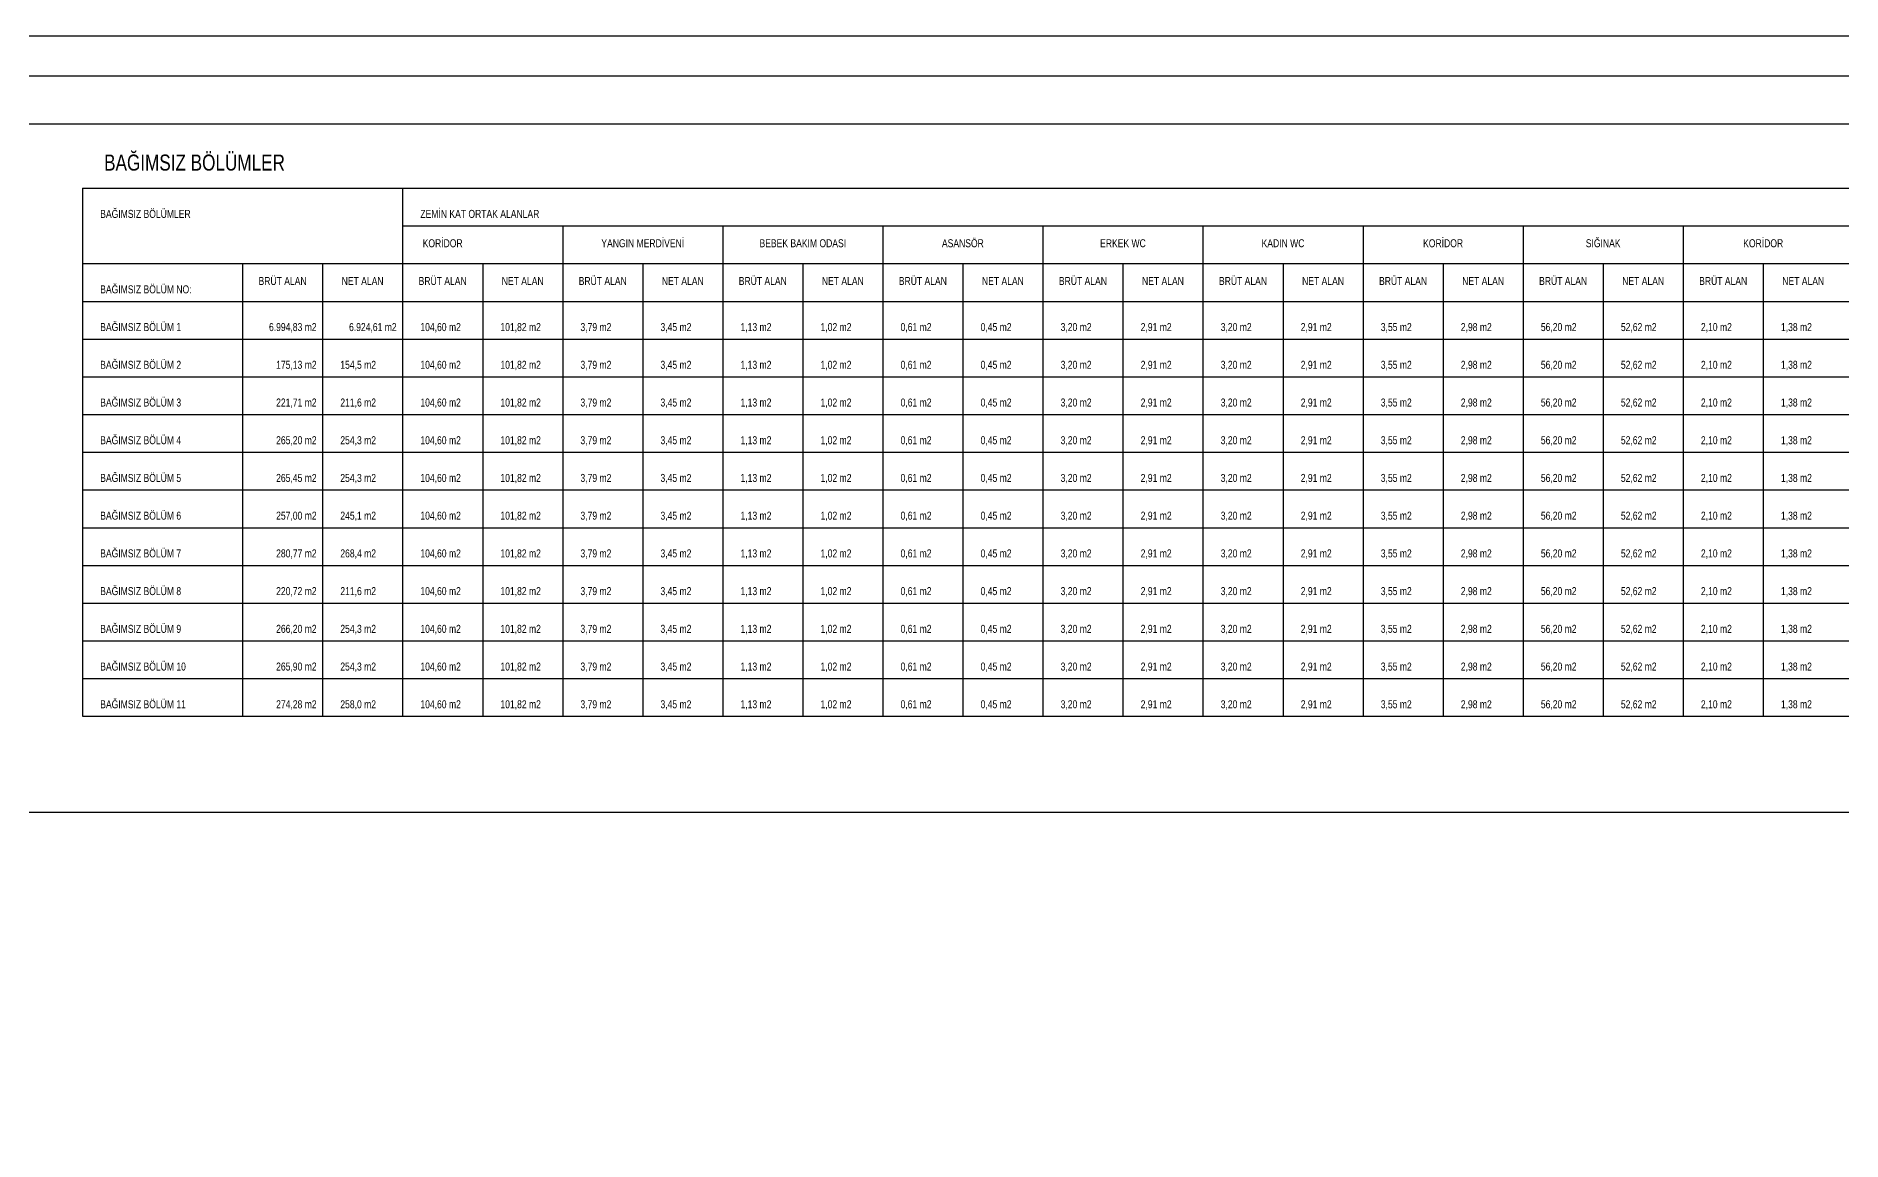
# Model space of a CAD drawing. Header units: centimetres. Extents: x 26569 to 160723, y -3143 to 14565.
# Drawn here: x 37045 to 41558, y 6796 to 9557 of the extents above; entities that cross this region are included whole.
import ezdxf
from ezdxf.enums import TextEntityAlignment as Align

# ---------------------------------------------------------------- set-up
doc = ezdxf.new("R2010")
doc.units = ezdxf.units.CM
doc.header["$LTSCALE"] = 100
doc.layers.add('A-ANNO-TEXT', color=50, linetype='Continuous')
doc.layers.add('A-ANNO-TTBL', color=157, linetype='Continuous')
doc.styles.add('Fields_100', font='act_simplex.shx', dxfattribs={"width": 0.8, "height": 20})
doc.styles.add('Fields_200', font='act_simplex.shx', dxfattribs={"width": 0.8, "height": 40})

msp = doc.modelspace()

# ---------------------------------------------------------------- linework, layer by layer
at = {"layer": 'A-ANNO-TTBL'}
for p, q in [((153081.02, 9337.18), (28768.76, 9337.09)), ((28768.76, 7617.09), (48081.01, 7617.09))]:
    msp.add_line(p, q, dxfattribs=at)
for points in [[(157421.04, -3142.83), (157421.04, 9557.17), (26568.76, 9557.19), (26568.76, -3142.81)], [(157321.04, -3042.83), (157321.04, 9457.17), (26668.76, 9457.19), (26668.76, -3042.81)]]:
    msp.add_lwpolyline(points, close=True, dxfattribs=at)
for points in [[(37161.01, 9177.09), (37161.01, 7857.09)], [(37161.01, 9177.09), (47561.01, 9177.09), (47561.01, 7857.09)], [(37561.01, 9177.09), (47961.01, 9177.09), (47961.01, 7857.09)], [(37961.01, 9177.09), (37961.01, 7857.09)], [(37961.01, 9082.81), (47561.01, 9082.81)], [(38361.01, 9082.81), (38361.01, 7857.09)], [(38761.01, 9082.81), (38761.01, 7857.09)], [(39161.01, 9082.81), (39161.01, 7857.09)], [(39561.01, 9082.81), (39561.01, 7857.09)], [(39961.01, 9082.81), (39961.01, 7857.09)], [(40361.01, 9082.81), (40361.01, 7857.09)], [(40761.01, 9082.81), (40761.01, 7857.09)], [(41161.01, 9082.81), (41161.01, 7857.09)], [(37161.01, 8988.52), (47961.01, 8988.52)], [(37561.01, 8988.52), (37561.01, 7857.09)], [(37761.01, 8988.52), (37761.01, 7857.09)], [(38161.01, 8988.52), (38161.01, 7857.09)], [(38561.01, 8988.52), (38561.01, 7857.09)], [(38961.01, 8988.52), (38961.01, 7857.09)], [(39361.01, 8988.52), (39361.01, 7857.09)], [(39761.01, 8988.52), (39761.01, 7857.09)], [(40161.01, 8988.52), (40161.01, 7857.09)], [(40561.01, 8988.52), (40561.01, 7857.09)], [(40961.01, 8988.52), (40961.01, 7857.09)], [(41361.01, 8988.52), (41361.01, 7857.09)], [(37161.01, 8894.23), (47961.01, 8894.23)], [(37161.01, 8799.95), (47961.01, 8799.95)], [(37161.01, 8705.66), (47961.01, 8705.66)], [(37161.01, 8611.38), (47961.01, 8611.38)], [(37161.01, 8517.09), (47961.01, 8517.09)], [(37161.01, 8422.81), (47961.01, 8422.81)], [(37161.01, 8328.52), (47961.01, 8328.52)], [(37161.01, 8234.23), (47961.01, 8234.23)], [(37161.01, 8139.95), (47961.01, 8139.95)], [(37161.01, 8045.66), (47961.01, 8045.66)], [(37161.01, 7951.38), (47961.01, 7951.38)], [(37161.01, 7857.09), (47961.01, 7857.09)]]:
    msp.add_lwpolyline(points, dxfattribs=at)

# ---------------------------------------------------------------- texts
at = {"layer": 'A-ANNO-TEXT', "width": 0.8}
for s, height, style, p in [('BAĞIMSIZ BÖLÜMLER', 40, 'Fields_200', (37215.03, 9221.07)), ('BAĞIMSIZ BÖLÜMLER', 20, 'Fields_100', (37205.35, 9102.81)), ('ZEMİN KAT ORTAK ALANLAR ', 20, 'Fields_100', (38005.35, 9102.81)), ('BAĞIMSIZ BÖLÜM NO:', 20, 'Fields_100', (37205.35, 8914.23)), ('BAĞIMSIZ BÖLÜM 1', 20, 'Fields_100', (37205.35, 8819.95)), ('104,60 m2', 20, 'Fields_100', (38005.35, 8819.95)), ('101,82 m2', 20, 'Fields_100', (38205.35, 8819.95)), ('3,79 m2', 20, 'Fields_100', (38405.35, 8819.95)), ('3,45 m2', 20, 'Fields_100', (38605.35, 8819.95)), ('1,13 m2', 20, 'Fields_100', (38805.35, 8819.95)), ('1,02 m2', 20, 'Fields_100', (39005.35, 8819.95)), ('0,61 m2', 20, 'Fields_100', (39205.35, 8819.95)), ('0,45 m2', 20, 'Fields_100', (39405.35, 8819.95)), ('3,20 m2', 20, 'Fields_100', (39605.35, 8819.95)), ('2,91 m2', 20, 'Fields_100', (39805.35, 8819.95)), ('3,20 m2', 20, 'Fields_100', (40005.35, 8819.95)), ('2,91 m2', 20, 'Fields_100', (40205.35, 8819.95)), ('3,55 m2', 20, 'Fields_100', (40405.35, 8819.95)), ('2,98 m2', 20, 'Fields_100', (40605.35, 8819.95)), ('56,20 m2', 20, 'Fields_100', (40805.35, 8819.95)), ('52,62 m2', 20, 'Fields_100', (41005.35, 8819.95)), ('2,10 m2', 20, 'Fields_100', (41205.35, 8819.95)), ('1,38 m2', 20, 'Fields_100', (41405.35, 8819.95)), ('BAĞIMSIZ BÖLÜM 2', 20, 'Fields_100', (37205.35, 8725.66)), ('154,5 m2', 20, 'Fields_100', (37805.35, 8725.66)), ('104,60 m2', 20, 'Fields_100', (38005.35, 8725.66)), ('101,82 m2', 20, 'Fields_100', (38205.35, 8725.66)), ('3,79 m2', 20, 'Fields_100', (38405.35, 8725.66)), ('3,45 m2', 20, 'Fields_100', (38605.35, 8725.66)), ('1,13 m2', 20, 'Fields_100', (38805.35, 8725.66)), ('1,02 m2', 20, 'Fields_100', (39005.35, 8725.66)), ('0,61 m2', 20, 'Fields_100', (39205.35, 8725.66)), ('0,45 m2', 20, 'Fields_100', (39405.35, 8725.66)), ('3,20 m2', 20, 'Fields_100', (39605.35, 8725.66)), ('2,91 m2', 20, 'Fields_100', (39805.35, 8725.66)), ('3,20 m2', 20, 'Fields_100', (40005.35, 8725.66)), ('2,91 m2', 20, 'Fields_100', (40205.35, 8725.66)), ('3,55 m2', 20, 'Fields_100', (40405.35, 8725.66)), ('2,98 m2', 20, 'Fields_100', (40605.35, 8725.66)), ('56,20 m2', 20, 'Fields_100', (40805.35, 8725.66)), ('52,62 m2', 20, 'Fields_100', (41005.35, 8725.66)), ('2,10 m2', 20, 'Fields_100', (41205.35, 8725.66)), ('1,38 m2', 20, 'Fields_100', (41405.35, 8725.66)), ('BAĞIMSIZ BÖLÜM 3', 20, 'Fields_100', (37205.35, 8631.38)), ('211,6 m2', 20, 'Fields_100', (37805.35, 8631.38)), ('104,60 m2', 20, 'Fields_100', (38005.35, 8631.38)), ('101,82 m2', 20, 'Fields_100', (38205.35, 8631.38)), ('3,79 m2', 20, 'Fields_100', (38405.35, 8631.38)), ('3,45 m2', 20, 'Fields_100', (38605.35, 8631.38)), ('1,13 m2', 20, 'Fields_100', (38805.35, 8631.38)), ('1,02 m2', 20, 'Fields_100', (39005.35, 8631.38)), ('0,61 m2', 20, 'Fields_100', (39205.35, 8631.38)), ('0,45 m2', 20, 'Fields_100', (39405.35, 8631.38)), ('3,20 m2', 20, 'Fields_100', (39605.35, 8631.38)), ('2,91 m2', 20, 'Fields_100', (39805.35, 8631.38)), ('3,20 m2', 20, 'Fields_100', (40005.35, 8631.38)), ('2,91 m2', 20, 'Fields_100', (40205.35, 8631.38)), ('3,55 m2', 20, 'Fields_100', (40405.35, 8631.38)), ('2,98 m2', 20, 'Fields_100', (40605.35, 8631.38)), ('56,20 m2', 20, 'Fields_100', (40805.35, 8631.38)), ('52,62 m2', 20, 'Fields_100', (41005.35, 8631.38)), ('2,10 m2', 20, 'Fields_100', (41205.35, 8631.38)), ('1,38 m2', 20, 'Fields_100', (41405.35, 8631.38)), ('BAĞIMSIZ BÖLÜM 4', 20, 'Fields_100', (37205.35, 8537.09)), ('254,3 m2', 20, 'Fields_100', (37805.35, 8537.09)), ('104,60 m2', 20, 'Fields_100', (38005.35, 8537.09)), ('101,82 m2', 20, 'Fields_100', (38205.35, 8537.09)), ('3,79 m2', 20, 'Fields_100', (38405.35, 8537.09)), ('3,45 m2', 20, 'Fields_100', (38605.35, 8537.09)), ('1,13 m2', 20, 'Fields_100', (38805.35, 8537.09)), ('1,02 m2', 20, 'Fields_100', (39005.35, 8537.09)), ('0,61 m2', 20, 'Fields_100', (39205.35, 8537.09)), ('0,45 m2', 20, 'Fields_100', (39405.35, 8537.09)), ('3,20 m2', 20, 'Fields_100', (39605.35, 8537.09)), ('2,91 m2', 20, 'Fields_100', (39805.35, 8537.09)), ('3,20 m2', 20, 'Fields_100', (40005.35, 8537.09)), ('2,91 m2', 20, 'Fields_100', (40205.35, 8537.09)), ('3,55 m2', 20, 'Fields_100', (40405.35, 8537.09)), ('2,98 m2', 20, 'Fields_100', (40605.35, 8537.09)), ('56,20 m2', 20, 'Fields_100', (40805.35, 8537.09)), ('52,62 m2', 20, 'Fields_100', (41005.35, 8537.09)), ('2,10 m2', 20, 'Fields_100', (41205.35, 8537.09)), ('1,38 m2', 20, 'Fields_100', (41405.35, 8537.09)), ('BAĞIMSIZ BÖLÜM 5', 20, 'Fields_100', (37205.35, 8442.81)), ('254,3 m2', 20, 'Fields_100', (37805.35, 8442.81)), ('104,60 m2', 20, 'Fields_100', (38005.35, 8442.81)), ('101,82 m2', 20, 'Fields_100', (38205.35, 8442.81)), ('3,79 m2', 20, 'Fields_100', (38405.35, 8442.81)), ('3,45 m2', 20, 'Fields_100', (38605.35, 8442.81)), ('1,13 m2', 20, 'Fields_100', (38805.35, 8442.81)), ('1,02 m2', 20, 'Fields_100', (39005.35, 8442.81)), ('0,61 m2', 20, 'Fields_100', (39205.35, 8442.81)), ('0,45 m2', 20, 'Fields_100', (39405.35, 8442.81)), ('3,20 m2', 20, 'Fields_100', (39605.35, 8442.81)), ('2,91 m2', 20, 'Fields_100', (39805.35, 8442.81)), ('3,20 m2', 20, 'Fields_100', (40005.35, 8442.81)), ('2,91 m2', 20, 'Fields_100', (40205.35, 8442.81)), ('3,55 m2', 20, 'Fields_100', (40405.35, 8442.81)), ('2,98 m2', 20, 'Fields_100', (40605.35, 8442.81)), ('56,20 m2', 20, 'Fields_100', (40805.35, 8442.81)), ('52,62 m2', 20, 'Fields_100', (41005.35, 8442.81)), ('2,10 m2', 20, 'Fields_100', (41205.35, 8442.81)), ('1,38 m2', 20, 'Fields_100', (41405.35, 8442.81)), ('BAĞIMSIZ BÖLÜM 6', 20, 'Fields_100', (37205.35, 8348.52)), ('245,1 m2', 20, 'Fields_100', (37805.35, 8348.52)), ('104,60 m2', 20, 'Fields_100', (38005.35, 8348.52)), ('101,82 m2', 20, 'Fields_100', (38205.35, 8348.52)), ('3,79 m2', 20, 'Fields_100', (38405.35, 8348.52)), ('3,45 m2', 20, 'Fields_100', (38605.35, 8348.52)), ('1,13 m2', 20, 'Fields_100', (38805.35, 8348.52)), ('1,02 m2', 20, 'Fields_100', (39005.35, 8348.52)), ('0,61 m2', 20, 'Fields_100', (39205.35, 8348.52)), ('0,45 m2', 20, 'Fields_100', (39405.35, 8348.52)), ('3,20 m2', 20, 'Fields_100', (39605.35, 8348.52)), ('2,91 m2', 20, 'Fields_100', (39805.35, 8348.52)), ('3,20 m2', 20, 'Fields_100', (40005.35, 8348.52)), ('2,91 m2', 20, 'Fields_100', (40205.35, 8348.52)), ('3,55 m2', 20, 'Fields_100', (40405.35, 8348.52)), ('2,98 m2', 20, 'Fields_100', (40605.35, 8348.52)), ('56,20 m2', 20, 'Fields_100', (40805.35, 8348.52)), ('52,62 m2', 20, 'Fields_100', (41005.35, 8348.52)), ('2,10 m2', 20, 'Fields_100', (41205.35, 8348.52)), ('1,38 m2', 20, 'Fields_100', (41405.35, 8348.52)), ('BAĞIMSIZ BÖLÜM 7', 20, 'Fields_100', (37205.35, 8254.23)), ('268,4 m2', 20, 'Fields_100', (37805.35, 8254.23)), ('104,60 m2', 20, 'Fields_100', (38005.35, 8254.23)), ('101,82 m2', 20, 'Fields_100', (38205.35, 8254.23)), ('3,79 m2', 20, 'Fields_100', (38405.35, 8254.23)), ('3,45 m2', 20, 'Fields_100', (38605.35, 8254.23)), ('1,13 m2', 20, 'Fields_100', (38805.35, 8254.23)), ('1,02 m2', 20, 'Fields_100', (39005.35, 8254.23)), ('0,61 m2', 20, 'Fields_100', (39205.35, 8254.23)), ('0,45 m2', 20, 'Fields_100', (39405.35, 8254.23)), ('3,20 m2', 20, 'Fields_100', (39605.35, 8254.23)), ('2,91 m2', 20, 'Fields_100', (39805.35, 8254.23)), ('3,20 m2', 20, 'Fields_100', (40005.35, 8254.23)), ('2,91 m2', 20, 'Fields_100', (40205.35, 8254.23)), ('3,55 m2', 20, 'Fields_100', (40405.35, 8254.23)), ('2,98 m2', 20, 'Fields_100', (40605.35, 8254.23)), ('56,20 m2', 20, 'Fields_100', (40805.35, 8254.23)), ('52,62 m2', 20, 'Fields_100', (41005.35, 8254.23)), ('2,10 m2', 20, 'Fields_100', (41205.35, 8254.23)), ('1,38 m2', 20, 'Fields_100', (41405.35, 8254.23)), ('BAĞIMSIZ BÖLÜM 8', 20, 'Fields_100', (37205.35, 8159.95)), ('211,6 m2', 20, 'Fields_100', (37805.35, 8159.95)), ('104,60 m2', 20, 'Fields_100', (38005.35, 8159.95)), ('101,82 m2', 20, 'Fields_100', (38205.35, 8159.95)), ('3,79 m2', 20, 'Fields_100', (38405.35, 8159.95)), ('3,45 m2', 20, 'Fields_100', (38605.35, 8159.95)), ('1,13 m2', 20, 'Fields_100', (38805.35, 8159.95)), ('1,02 m2', 20, 'Fields_100', (39005.35, 8159.95)), ('0,61 m2', 20, 'Fields_100', (39205.35, 8159.95)), ('0,45 m2', 20, 'Fields_100', (39405.35, 8159.95)), ('3,20 m2', 20, 'Fields_100', (39605.35, 8159.95)), ('2,91 m2', 20, 'Fields_100', (39805.35, 8159.95)), ('3,20 m2', 20, 'Fields_100', (40005.35, 8159.95)), ('2,91 m2', 20, 'Fields_100', (40205.35, 8159.95)), ('3,55 m2', 20, 'Fields_100', (40405.35, 8159.95)), ('2,98 m2', 20, 'Fields_100', (40605.35, 8159.95)), ('56,20 m2', 20, 'Fields_100', (40805.35, 8159.95)), ('52,62 m2', 20, 'Fields_100', (41005.35, 8159.95)), ('2,10 m2', 20, 'Fields_100', (41205.35, 8159.95)), ('1,38 m2', 20, 'Fields_100', (41405.35, 8159.95)), ('BAĞIMSIZ BÖLÜM 9', 20, 'Fields_100', (37205.35, 8065.66)), ('254,3 m2', 20, 'Fields_100', (37805.35, 8065.66)), ('104,60 m2', 20, 'Fields_100', (38005.35, 8065.66)), ('101,82 m2', 20, 'Fields_100', (38205.35, 8065.66)), ('3,79 m2', 20, 'Fields_100', (38405.35, 8065.66)), ('3,45 m2', 20, 'Fields_100', (38605.35, 8065.66)), ('1,13 m2', 20, 'Fields_100', (38805.35, 8065.66)), ('1,02 m2', 20, 'Fields_100', (39005.35, 8065.66)), ('0,61 m2', 20, 'Fields_100', (39205.35, 8065.66)), ('0,45 m2', 20, 'Fields_100', (39405.35, 8065.66)), ('3,20 m2', 20, 'Fields_100', (39605.35, 8065.66)), ('2,91 m2', 20, 'Fields_100', (39805.35, 8065.66)), ('3,20 m2', 20, 'Fields_100', (40005.35, 8065.66)), ('2,91 m2', 20, 'Fields_100', (40205.35, 8065.66)), ('3,55 m2', 20, 'Fields_100', (40405.35, 8065.66)), ('2,98 m2', 20, 'Fields_100', (40605.35, 8065.66)), ('56,20 m2', 20, 'Fields_100', (40805.35, 8065.66)), ('52,62 m2', 20, 'Fields_100', (41005.35, 8065.66)), ('2,10 m2', 20, 'Fields_100', (41205.35, 8065.66)), ('1,38 m2', 20, 'Fields_100', (41405.35, 8065.66)), ('BAĞIMSIZ BÖLÜM 10', 20, 'Fields_100', (37205.35, 7971.38)), ('254,3 m2', 20, 'Fields_100', (37805.35, 7971.38)), ('104,60 m2', 20, 'Fields_100', (38005.35, 7971.38)), ('101,82 m2', 20, 'Fields_100', (38205.35, 7971.38)), ('3,79 m2', 20, 'Fields_100', (38405.35, 7971.38)), ('3,45 m2', 20, 'Fields_100', (38605.35, 7971.38)), ('1,13 m2', 20, 'Fields_100', (38805.35, 7971.38)), ('1,02 m2', 20, 'Fields_100', (39005.35, 7971.38)), ('0,61 m2', 20, 'Fields_100', (39205.35, 7971.38)), ('0,45 m2', 20, 'Fields_100', (39405.35, 7971.38)), ('3,20 m2', 20, 'Fields_100', (39605.35, 7971.38)), ('2,91 m2', 20, 'Fields_100', (39805.35, 7971.38)), ('3,20 m2', 20, 'Fields_100', (40005.35, 7971.38)), ('2,91 m2', 20, 'Fields_100', (40205.35, 7971.38)), ('3,55 m2', 20, 'Fields_100', (40405.35, 7971.38)), ('2,98 m2', 20, 'Fields_100', (40605.35, 7971.38)), ('56,20 m2', 20, 'Fields_100', (40805.35, 7971.38)), ('52,62 m2', 20, 'Fields_100', (41005.35, 7971.38)), ('2,10 m2', 20, 'Fields_100', (41205.35, 7971.38)), ('1,38 m2', 20, 'Fields_100', (41405.35, 7971.38)), ('BAĞIMSIZ BÖLÜM 11', 20, 'Fields_100', (37205.35, 7877.09)), ('258,0 m2', 20, 'Fields_100', (37805.35, 7877.09)), ('104,60 m2', 20, 'Fields_100', (38005.35, 7877.09)), ('101,82 m2', 20, 'Fields_100', (38205.35, 7877.09)), ('3,79 m2', 20, 'Fields_100', (38405.35, 7877.09)), ('3,45 m2', 20, 'Fields_100', (38605.35, 7877.09)), ('1,13 m2', 20, 'Fields_100', (38805.35, 7877.09)), ('1,02 m2', 20, 'Fields_100', (39005.35, 7877.09)), ('0,61 m2', 20, 'Fields_100', (39205.35, 7877.09)), ('0,45 m2', 20, 'Fields_100', (39405.35, 7877.09)), ('3,20 m2', 20, 'Fields_100', (39605.35, 7877.09)), ('2,91 m2', 20, 'Fields_100', (39805.35, 7877.09)), ('3,20 m2', 20, 'Fields_100', (40005.35, 7877.09)), ('2,91 m2', 20, 'Fields_100', (40205.35, 7877.09)), ('3,55 m2', 20, 'Fields_100', (40405.35, 7877.09)), ('2,98 m2', 20, 'Fields_100', (40605.35, 7877.09)), ('56,20 m2', 20, 'Fields_100', (40805.35, 7877.09)), ('52,62 m2', 20, 'Fields_100', (41005.35, 7877.09)), ('2,10 m2', 20, 'Fields_100', (41205.35, 7877.09)), ('1,38 m2', 20, 'Fields_100', (41405.35, 7877.09))]:
    msp.add_text(s, height=height, dxfattribs=dict(at, style=style)).set_placement(p)
at = {"layer": 'A-ANNO-TEXT', "style": 'Fields_100', "width": 0.8}
for s, p in [('6.994,83 m2', (37746.01, 8819.95)), ('6.924,61 m2', (37946.01, 8819.95)), ('175,13 m2', (37746.01, 8725.66)), ('221,71 m2', (37746.01, 8631.38)), ('265,20 m2', (37746.01, 8537.09)), ('265,45 m2', (37746.01, 8442.81)), ('257,00 m2', (37746.01, 8348.52)), ('280,77 m2', (37746.01, 8254.23)), ('220,72 m2', (37746.01, 8159.95)), ('266,20 m2', (37746.01, 8065.66)), ('265,90 m2', (37746.01, 7971.38)), ('274,28 m2', (37746.01, 7877.09))]:
    msp.add_text(s, height=20, dxfattribs=at).set_placement(p, align=Align.RIGHT)
at = {"layer": 'A-ANNO-TEXT', "char_height": 20, "attachment_point": 5, "style": 'Fields_100'}
for s, width, insert in [('KORİDOR', 176.5305, (38061.01, 9039.29)), ('YANGIN MERDİVENİ', 465.634, (38561.01, 9039.29)), ('BEBEK BAKIM ODASI', 328.2523, (38961.01, 9039.29)), ('ASANSÖR', 176.5305, (39361.01, 9039.29)), ('ERKEK WC', 176.5305, (39761.01, 9039.29)), ('KADIN WC', 176.5305, (40161.01, 9039.29)), ('KORİDOR', 176.5305, (40561.01, 9039.29)), ('SIĞINAK', 176.5305, (40961.01, 9039.29)), ('KORİDOR', 176.5305, (41361.01, 9039.29)), ('BRÜT ALAN', 176.5305, (37661.01, 8945)), ('NET ALAN', 176.5305, (37861.01, 8945)), ('BRÜT ALAN', 176.5305, (38061.01, 8945)), ('NET ALAN', 176.5305, (38261.01, 8945)), ('BRÜT ALAN', 176.5305, (38461.01, 8945)), ('NET ALAN', 176.5305, (38661.01, 8945)), ('BRÜT ALAN', 176.5305, (38861.01, 8945)), ('NET ALAN', 176.5305, (39061.01, 8945)), ('BRÜT ALAN', 176.5305, (39261.01, 8945)), ('NET ALAN', 176.5305, (39461.01, 8945)), ('BRÜT ALAN', 176.5305, (39661.01, 8945)), ('NET ALAN', 176.5305, (39861.01, 8945)), ('BRÜT ALAN', 176.5305, (40061.01, 8945)), ('NET ALAN', 176.5305, (40261.01, 8945)), ('BRÜT ALAN', 176.5305, (40461.01, 8945)), ('NET ALAN', 176.5305, (40661.01, 8945)), ('BRÜT ALAN', 176.5305, (40861.01, 8945)), ('NET ALAN', 176.5305, (41061.01, 8945)), ('BRÜT ALAN', 176.5305, (41261.01, 8945)), ('NET ALAN', 176.5305, (41461.01, 8945))]:
    msp.add_mtext_dynamic_manual_height_columns(s, width=width, gutter_width=100, heights=[0], dxfattribs=dict(at, insert=insert))

doc.saveas('drawing.dxf')
